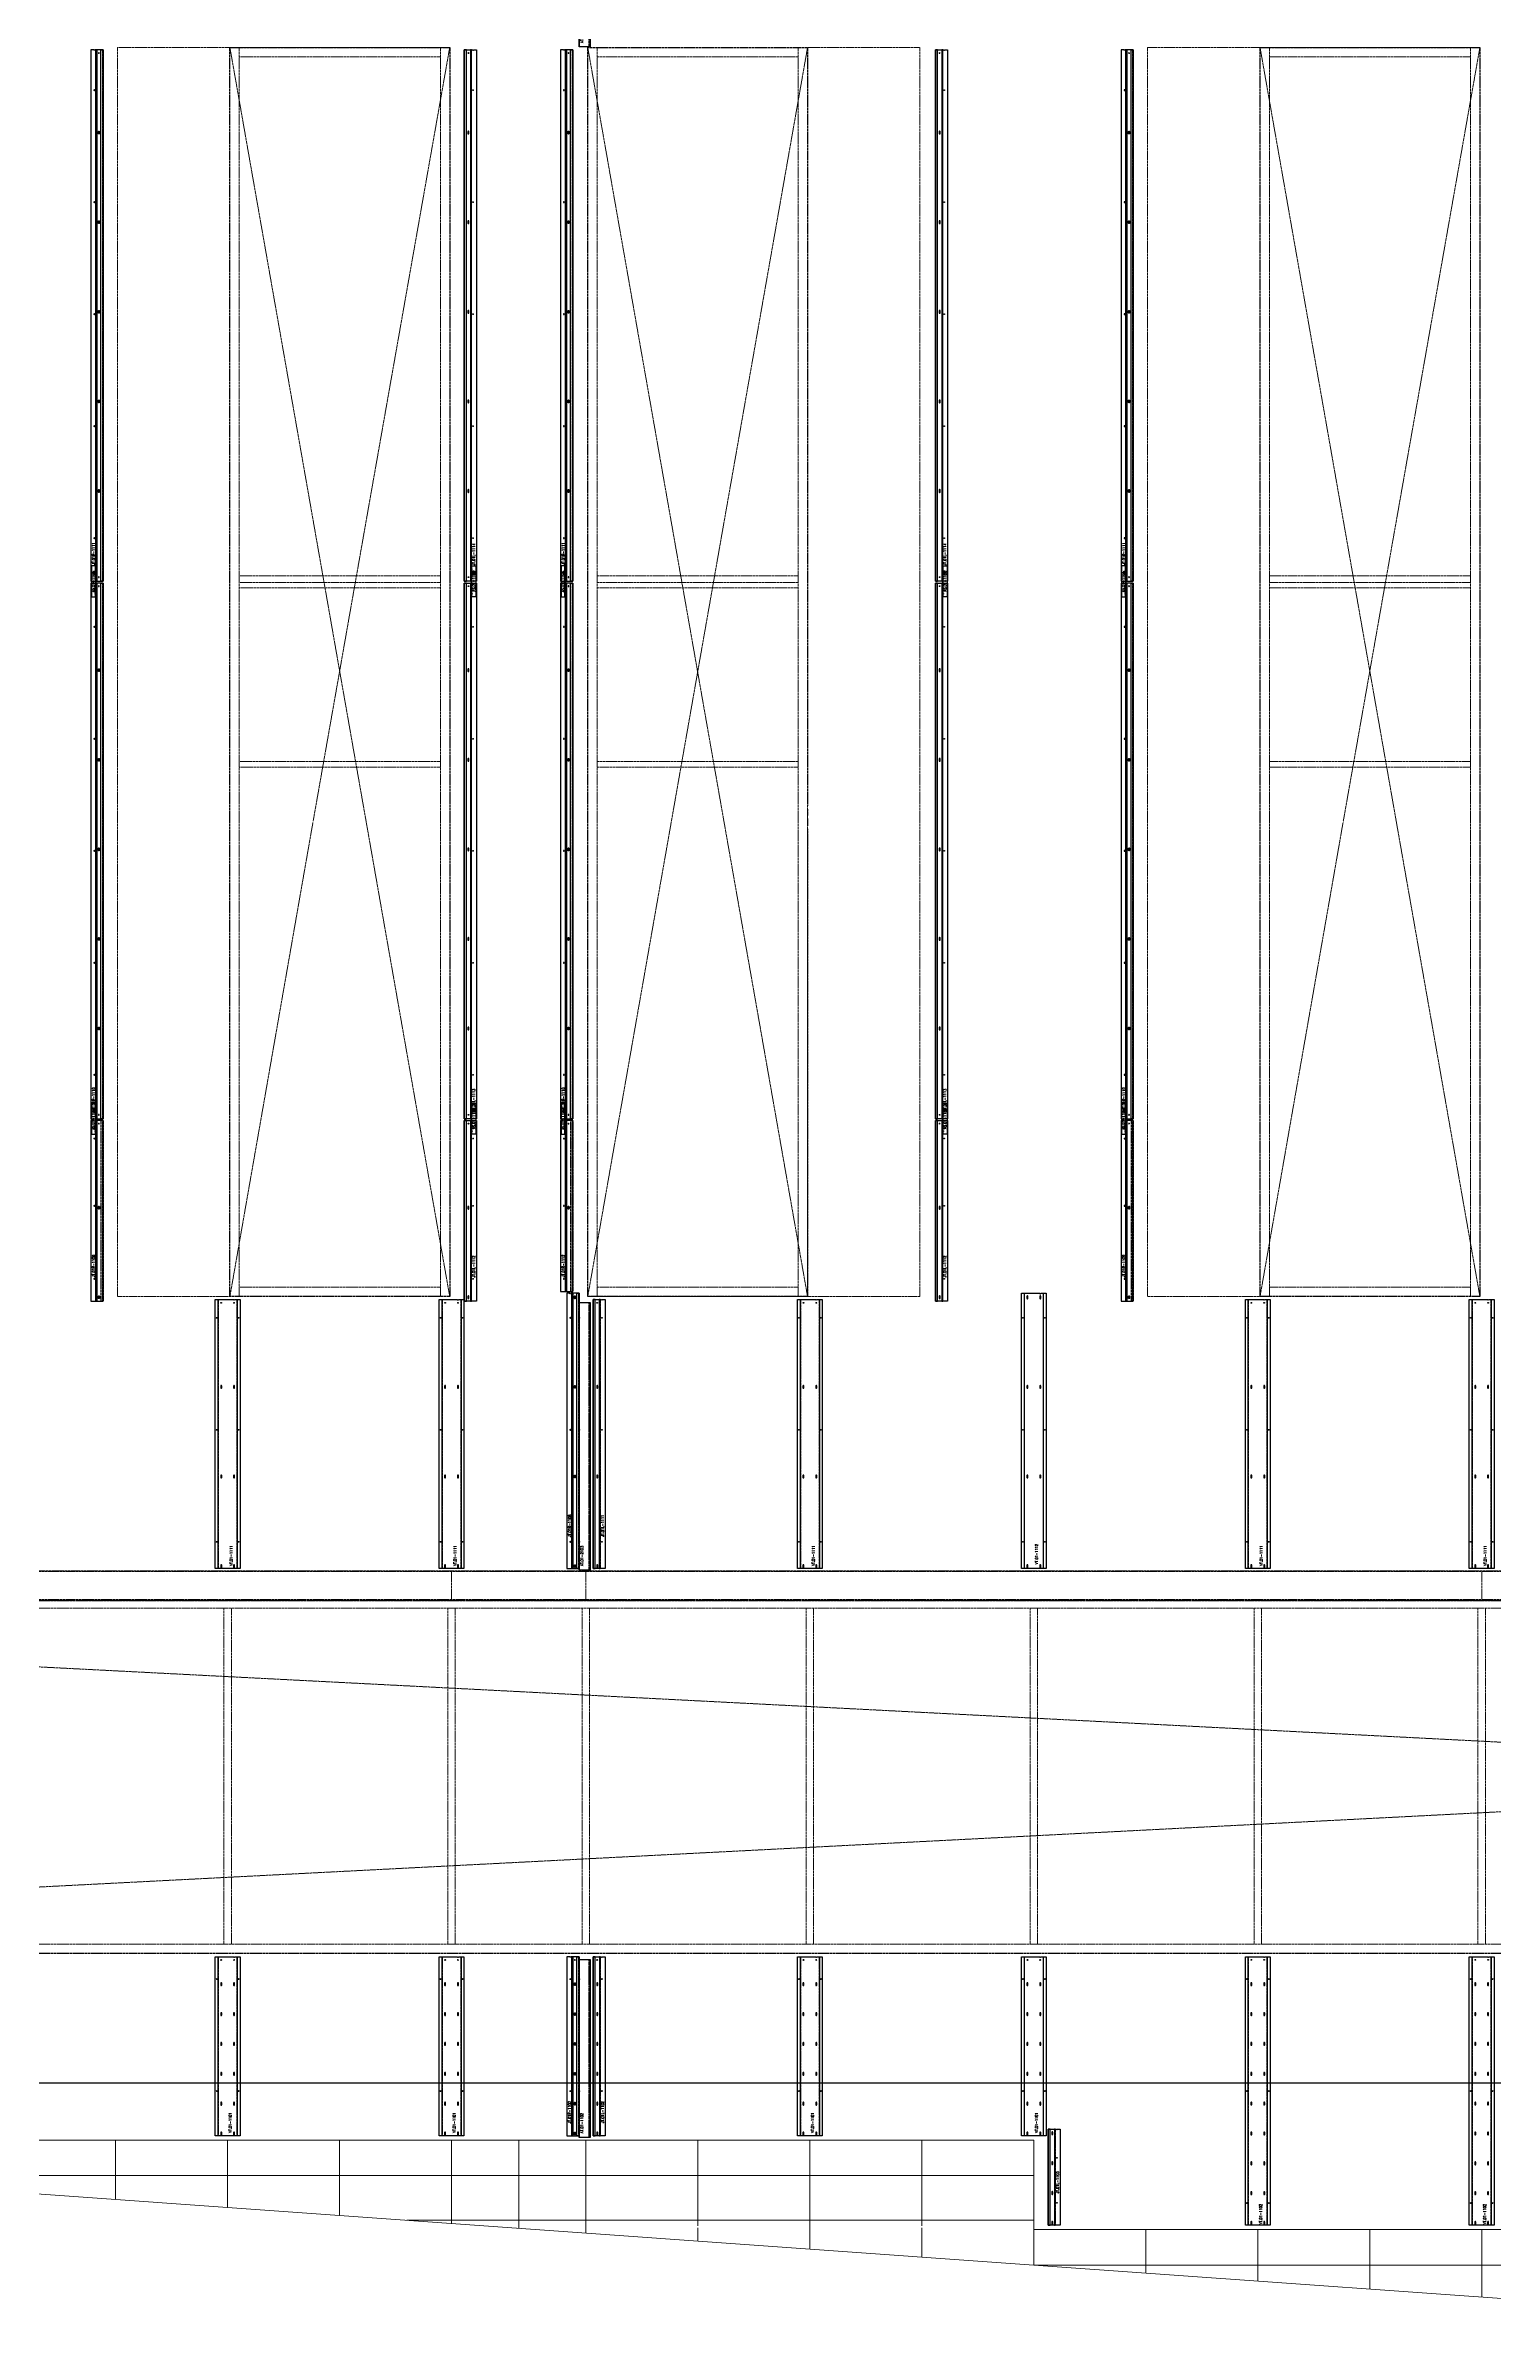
# Model space of a CAD drawing. Header units: inches. Extents: x 1191 to 4278, y -4365 to 1348.
# Drawn here: x 2395 to 2783, y -353 to 260 of the extents above; entities that cross this region are included whole.
import ezdxf

# ---------------------------------------------------------------- set-up
doc = ezdxf.new("R2010")
doc.units = ezdxf.units.IN
doc.header["$MEASUREMENT"] = 0
for name, pattern in [('NBK_Center', [0.541667, 0.333333, -0.0625, 0.083333, -0.0625]), ('NBK_Center2', [0.270833, 0.166667, -0.03125, 0.041667, -0.03125]), ('NBK_Hidden', [0.125, 0.083333, -0.041667]), ('NBK_Hidden2', [0.0625, 0.041667, -0.020833])]:
    doc.linetypes.add(name, pattern=pattern)
doc.layers.get('Defpoints').update_dxf_attribs({"color": 250, "lineweight": 0})
for name, color, linetype, lineweight in [('!Bracket', 11, 'Continuous', 25), ('!Clip - bent', 20, 'Continuous', 25), ('!Dimension', 50, 'Continuous', 5), ('!Extrusion', 140, 'Continuous', 25), ('!Flashing', 40, 'Continuous', 25), ('!Linetype_Center', 220, 'NBK_Center', 9), ('!Linetype_Center2', 222, 'NBK_Center2', 9), ('!Linetype_Hidden', 210, 'NBK_Hidden', 9), ('!Misc2', 252, 'NBK_Hidden2', 5)]:
    doc.layers.add(name, color=color, linetype=linetype, lineweight=lineweight)
doc.styles.add('Romans', font='romans.shx', dxfattribs={"width": 0.8})

# ---------------------------------------------------------------- blocks, each defined once
blk = doc.blocks.new('A$C5F0FBCA1')
at = {"lineweight": 30}
for p, q in [((-1523.38, 193.5), (-1523.38, 528)), ((-1523.38, 528), (-1464.5, 528)), ((-1464.5, 528), (-1464.5, 193.5)), ((-1427.5, 193.5), (-1427.5, 528)), ((-1427.5, 528), (-1368.63, 528)), ((-1368.63, 528), (-1368.63, 324.78)), ((-1247.38, 193.5), (-1247.38, 528)), ((-1247.38, 528), (-1188.5, 528)), ((-1188.5, 528), (-1188.5, 193.5)), ((-1368.63, 324.02), (-1368.63, 322.23)), ((-1368.63, 321.48), (-1368.63, 319.5)), ((-1368.63, 318.75), (-1368.63, 193.5)), ((-1464.5, 193.5), (-1523.38, 193.5)), ((-1368.63, 193.5), (-1427.5, 193.5)), ((-1188.5, 193.5), (-1247.38, 193.5))]:
    blk.add_line(p, q, dxfattribs=at)
for p, q in [((-1523.38, 528), (-1464.5, 193.5)), ((-1501.08, 320.81), (-1464.5, 528)), ((-1427.5, 193.5), (-1368.63, 528)), ((-1427.5, 528), (-1368.63, 193.5)), ((-1247.38, 528), (-1188.5, 193.5)), ((-1225.08, 320.81), (-1188.5, 528)), ((-1523.38, 193.5), (-1501.13, 320.54)), ((-1247.38, 193.5), (-1225.13, 320.54))]:
    blk.add_line(p, q)
for points in [[(-1919.51, 112), (-84.5, 17.5)], [(-84.5, 112), (-1919.51, 17.5)]]:
    blk.add_lwpolyline(points)
blk.add_lwpolyline([(-1919.51, 112), (-84.5, 112), (-84.5, 17.5), (-1919.51, 17.5)], close=True, dxfattribs=at)
blk = doc.blocks.new('A$C5F5DB627')
for p, q in [((1014.5, 746.4), (1103.5, 746.4)), ((1014.5, 411.9), (1014.5, 746.4)), ((1044.62, 411.9), (1044.62, 746.4)), ((1047.12, 411.9), (1047.12, 746.4)), ((1101, 743.9), (1047.12, 743.9)), ((1101, 411.9), (1101, 746.4)), ((1103.5, 746.4), (1103.5, 411.9)), ((1140.5, 411.9), (1140.5, 746.4)), ((1140.5, 746.4), (1229.5, 746.4)), ((1143, 411.9), (1143, 746.4)), ((1143, 743.9), (1196.87, 743.9)), ((1196.87, 746.4), (1196.87, 411.9)), ((1199.37, 746.4), (1199.37, 411.9)), ((1229.5, 746.4), (1229.5, 411.9)), ((1290.5, 746.4), (1379.5, 746.4)), ((1290.5, 411.9), (1290.5, 746.4)), ((1320.62, 411.9), (1320.62, 746.4)), ((1323.12, 746.4), (1323.12, 411.9)), ((1377, 743.9), (1323.12, 743.9)), ((1377, 411.9), (1377, 746.4)), ((1379.5, 746.4), (1379.5, 411.9)), ((1047.12, 604.9), (1101, 604.9)), ((1047.12, 603.15), (1101, 603.15)), ((1101, 601.65), (1047.12, 601.65)), ((1196.87, 604.9), (1143, 604.9)), ((1143, 603.15), (1196.87, 603.15)), ((1196.87, 601.65), (1143, 601.65)), ((1377, 604.9), (1323.12, 604.9)), ((1323.12, 603.15), (1377, 603.15)), ((1377, 601.65), (1323.12, 601.65)), ((1047.12, 555.15), (1101, 555.15)), ((1101, 553.65), (1047.12, 553.65)), ((1143, 555.15), (1196.87, 555.15)), ((1196.87, 553.65), (1143, 553.65)), ((1323.12, 555.15), (1377, 555.15)), ((1377, 553.65), (1323.12, 553.65)), ((1103.5, 411.9), (1014.5, 411.9)), ((1047.12, 414.4), (1101, 414.4)), ((1229.5, 411.9), (1140.5, 411.9)), ((1196.87, 414.4), (1143, 414.4)), ((1379.5, 411.9), (1290.5, 411.9)), ((1323.12, 414.4), (1377, 414.4)), ((2626.05, 338.4), (-69.69, 338.4)), ((2592, 338.15), (588, 338.15)), ((1104, 330.4), (1104, 338.4)), ((1140, 330.4), (1140, 338.4)), ((1380, 330.4), (1380, 338.4)), ((2592, 330.65), (588, 330.65)), ((2592, 330.4), (588, 330.4)), ((2483.5, 328.4), (649.49, 328.4)), ((1043, 328.4), (1043, 238.34)), ((1045, 238.34), (1045, 328.4)), ((1103, 328.4), (1103, 238.34)), ((1105, 238.34), (1105, 328.4)), ((1139, 328.4), (1139, 238.34)), ((1141, 238.34), (1141, 328.4)), ((1199, 328.4), (1199, 238.34)), ((1201, 238.34), (1201, 328.4)), ((1259, 328.4), (1259, 238.34)), ((1261, 238.34), (1261, 328.4)), ((1319, 328.4), (1319, 238.34)), ((1321, 238.34), (1321, 328.4)), ((1379, 328.4), (1379, 238.34)), ((1381, 238.34), (1381, 328.4)), ((2483.5, 235.9), (648.49, 235.9)), ((650.49, 238.34), (2483.5, 238.34)), ((1260, 185.9), (1260, 160.23)), ((1140, 160.97), (1140, 162.4))]:
    blk.add_line(p, q)
at = {"linetype": 'Continuous'}
for p, q in [((1014, 169.97), (1014, 185.9)), ((1044, 167.83), (1044, 185.9)), ((1074, 165.69), (1074, 185.9)), ((1104, 163.54), (1104, 185.9)), ((1122, 162.26), (1122, 185.9)), ((1140, 160.97), (1140, 185.9)), ((1170, 162.91), (1170, 185.9)), ((1200, 160.23), (1200, 185.9)), ((1230, 162.91), (1230, 185.9)), ((924, 176.4), (1260, 176.4)), ((1092, 164.4), (1260, 164.4)), ((1170, 158.83), (1170, 162.4)), ((1200, 156.69), (1200, 162.4)), ((1230, 154.54), (1230, 162.4)), ((1260, 152.4), (1260, 161.9)), ((1290, 150.26), (1290, 161.9)), ((1320, 148.11), (1320, 161.9)), ((1350, 145.97), (1350, 161.9)), ((1380, 143.83), (1380, 161.9)), ((1260, 152.4), (1596, 152.4))]:
    blk.add_line(p, q, dxfattribs=at)
blk.add_lwpolyline([(2591.75, 90.21), (2591.75, 53.65), (1932, 104.4), (1596, 128.4), (1260, 152.4), (924, 176.4), (588, 206.34), (588, 209.9), (924, 209.9), (924, 185.9), (1260, 185.9), (1260, 161.96), (1596, 161.96), (1596, 137.9), (1691.33, 137.9), (1691.33, 129.53), (1752.09, 129.53), (1752.09, 137.9), (1931.91, 137.9), (1932, 113.9), (2244, 113.9), (2244, 89.9), (2591.75, 89.9)], close=True, dxfattribs=at)
blk = doc.blocks.new('WEEP HOLE')
at = {"layer": '!Linetype_Center'}
for p, q in [((-0.22, 0.37), (0.22, 0.37)), ((0, 0.83), (0, -0.08))]:
    blk.add_line(p, q, dxfattribs=at)
at = {"color": 0}
blk.add_lwpolyline([(-0.14, 0.61), (-0.14, 0.14, 0.414214), (0, 0, 0.414214), (0.14, 0.14), (0.14, 0.61, 0.414214), (0, 0.75, 0.414214)], format="xyb", close=True, dxfattribs=at)
blk = doc.blocks.new('TAP HOLE_5mm')
at = {"layer": '!Linetype_Center2'}
for points in [[(-0.18, 0), (0.18, 0)], [(0, 0.18), (0, -0.18)]]:
    blk.add_lwpolyline(points, dxfattribs=at)
blk.add_circle((0, 0), 0.101)
blk = doc.blocks.new('SECTION CLEAR HOLE 1')
at = {"layer": '!Linetype_Center2'}
blk.add_line((-0.33, 0, 0), (0.26, 0, 0), dxfattribs=at)
at = {"layer": '!Misc2'}
blk.add_lwpolyline([(-0.12, 0.1), (0, 0.1), (0, -0.1), (-0.12, -0.1)], close=True, dxfattribs=at)
blk = doc.blocks.new('SLOTTED SECTION1')
at = {"layer": '!Linetype_Center2'}
blk.add_lwpolyline([(-0.24, 0), (0.12, 0)], dxfattribs=at)
at = {"layer": '!Misc2'}
blk.add_lwpolyline([(-0.12, 0.47), (0, 0.47), (0, -0.47), (-0.12, -0.47)], close=True, dxfattribs=at)
blk = doc.blocks.new('SLOTTED HOLE 1')
at = {"layer": '!Linetype_Center'}
for p, q in [((0, 0.55), (0, -0.55)), ((-0.22, 0), (0.22, 0))]:
    blk.add_line(p, q, dxfattribs=at)
at = {"color": 0}
blk.add_lwpolyline([(-0.14, 0.33), (-0.14, -0.33, 0.414214), (0, -0.47, 0.414214), (0.14, -0.33), (0.14, 0.33, 0.414214), (0, 0.47, 0.414214)], format="xyb", close=True, dxfattribs=at)
blk = doc.blocks.new('SL.01-1101')
at = {"layer": '!Bracket'}
for points in [[(4.65, -1.3), (4.65, -0.12), (-3.67, -0.12), (-3.67, -1.3)], [(-3.67, -1.3), (-3.67, -1.18), (4.65, -1.18), (4.65, -1.3)]]:
    blk.add_lwpolyline(points, close=True, dxfattribs=at)
at = {"layer": '!Dimension', "xscale": -1, "rotation": 270}
for name, p in [('SECTION CLEAR HOLE 1', (-2.88, -1.18)), ('SECTION CLEAR HOLE 1', (-1.3, -1.18)), ('SLOTTED SECTION1', (2.15, -1.18)), ('SLOTTED SECTION1', (3.73, -1.18))]:
    blk.add_blockref(name, p, dxfattribs=at)
at = {"layer": '!Extrusion', "xscale": -1, "rotation": 270}
blk.add_blockref('TAP HOLE_5mm', (-2.09, -0.83), dxfattribs=at)
at = {"layer": '!Extrusion', "linetype": 'NBK_Hidden', "xscale": -1, "rotation": 270}
blk.add_blockref('SLOTTED HOLE 1', (2.75, -0.83), dxfattribs=at)
at = {"layer": 'Defpoints', "color": 30, "insert": (0.32, -0.6), "char_height": 0.75, "width": 1.65, "attachment_point": 5, "style": 'Romans'}
blk.add_mtext('AS.01-1101', dxfattribs=at)
blk = doc.blocks.new('JT.01R-1112-')
at = {"layer": '!Extrusion'}
blk.add_lwpolyline([(-2.22, 45.77, -1), (-2.5, 45.77), (-3.25, 45.77), (-3.25, 0), (0, 0), (0, 45.77)], format="xyb", close=True, dxfattribs=at)
blk.add_lwpolyline([(-1.69, 45.77), (-1.69, 0), (-1.95, 0), (-1.95, 45.77), (-1.95, 0), (-1.87, 0), (-1.87, 45.77)], dxfattribs=at)
at = {"layer": '!Extrusion', "linetype": 'NBK_Hidden'}
blk.add_lwpolyline([(-0.57, 45.77), (-0.57, 0), (0, 0), (0, 45.77), (0, 0), (-0.08, 0), (-0.08, 45.77)], dxfattribs=at)
at = {"layer": '!Extrusion', "xscale": -1}
for name, p in [('TAP HOLE_5mm', (-1.13, 44.94)), ('TAP HOLE_5mm', (-2.36, 40.93)), ('TAP HOLE_5mm', (-2.36, 22.91)), ('WEEP HOLE', (-1.13, 22.06)), ('TAP HOLE_5mm', (-2.36, 3.38))]:
    blk.add_blockref(name, p, dxfattribs=at)
at = {"color": 144, "rotation": 90}
blk.add_blockref('SL.01-1101', (-3.25, 45.77), dxfattribs=at)
at = {"layer": 'Defpoints', "color": 5, "insert": (-2.54, 6.85), "char_height": 0.75, "width": 1.65, "attachment_point": 5, "rotation": 90, "style": 'Romans'}
blk.add_mtext('JT.01R-1112', dxfattribs=at)
blk = doc.blocks.new('JT.01R-1110-')
at = {"layer": '!Extrusion'}
blk.add_lwpolyline([(0, 0), (0, 143.5), (-2.22, 143.5, -1), (-2.5, 143.5), (-3.25, 143.5), (-3.25, 0)], format="xyb", close=True, dxfattribs=at)
for points in [[(-1.95, 0), (-1.95, 143.5), (-1.69, 143.5), (-1.69, 0)], [(-0.57, 0), (-0.57, 143.5), (0, 143.5), (0, 0)]]:
    blk.add_lwpolyline(points, close=True, dxfattribs=at)
at = {"layer": '!Extrusion', "linetype": 'NBK_Hidden'}
for points in [[(-1.95, 0), (-1.95, 143.5), (-1.87, 143.5), (-1.87, 0)], [(-0.08, 0), (-0.08, 143.5), (0, 143.5), (0, 0)]]:
    blk.add_lwpolyline(points, close=True, dxfattribs=at)
at = {"layer": '!Extrusion', "xscale": -1}
for name, p in [('TAP HOLE_5mm', (-1.13, 142.67)), ('TAP HOLE_5mm', (-2.36, 131.75)), ('WEEP HOLE', (-1.13, 119.78)), ('TAP HOLE_5mm', (-2.36, 101.75)), ('WEEP HOLE', (-1.13, 95.78)), ('TAP HOLE_5mm', (-2.36, 71.75)), ('WEEP HOLE', (-1.13, 71.78)), ('WEEP HOLE', (-1.13, 47.78)), ('TAP HOLE_5mm', (-2.36, 41.75)), ('WEEP HOLE', (-1.13, 23.78)), ('TAP HOLE_5mm', (-2.36, 11.75)), ('TAP HOLE_5mm', (-1.13, 1.06))]:
    blk.add_blockref(name, p, dxfattribs=at)
at = {"color": 144, "rotation": 90}
blk.add_blockref('SL.01-1101', (-3.25, 143.5), dxfattribs=at)
at = {"layer": 'Defpoints', "color": 5, "insert": (-2.54, 5.38), "char_height": 0.75, "width": 1.65, "attachment_point": 5, "rotation": 90, "style": 'Romans'}
blk.add_mtext('JT.01R-1110', dxfattribs=at)
blk = doc.blocks.new('AS.01-1100')
at = {"layer": '!Bracket'}
for points in [[(-1.3, 4.65), (-0.12, 4.65), (-0.12, -3.67), (-1.3, -3.67)], [(-1.3, -3.67), (-1.18, -3.67), (-1.18, 4.65), (-1.3, 4.65)]]:
    blk.add_lwpolyline(points, close=True, dxfattribs=at)
at = {"layer": '!Dimension'}
for name, p in [('SLOTTED SECTION1', (-1.18, 3.73)), ('SLOTTED SECTION1', (-1.18, 2.15)), ('SECTION CLEAR HOLE 1', (-1.18, -1.3)), ('SECTION CLEAR HOLE 1', (-1.18, -2.88))]:
    blk.add_blockref(name, p, dxfattribs=at)
at = {"layer": '!Extrusion', "linetype": 'NBK_Hidden'}
blk.add_blockref('SLOTTED HOLE 1', (-0.83, 2.75), dxfattribs=at)
at = {"layer": '!Extrusion', "rotation": 360}
blk.add_blockref('TAP HOLE_5mm', (-0.83, -2.09), dxfattribs=at)
at = {"layer": 'Defpoints', "color": 30, "insert": (-0.71, 0.49), "char_height": 0.75, "width": 1.65, "attachment_point": 5, "rotation": 90, "style": 'Romans'}
blk.add_mtext('AS.01-1100', dxfattribs=at)
blk = doc.blocks.new('JT.01L-1113')
at = {"layer": '!Extrusion'}
blk.add_lwpolyline([(0, 0), (0, 143.5), (2.22, 143.5, 1), (2.5, 143.5), (3.25, 143.5), (3.25, 0)], format="xyb", close=True, dxfattribs=at)
at = {"layer": '!Extrusion', "linetype": 'NBK_Hidden'}
for points in [[(0.08, 0), (0.08, 143.5), (0, 143.5), (0, 0)], [(1.95, 0), (1.95, 143.5), (1.87, 143.5), (1.87, 0)]]:
    blk.add_lwpolyline(points, close=True, dxfattribs=at)
at = {"layer": '!Extrusion'}
for points in [[(0.57, 0), (0.57, 143.5), (0, 143.5), (0, 0)], [(1.95, 0), (1.95, 143.5), (1.69, 143.5), (1.69, 0)]]:
    blk.add_lwpolyline(points, close=True, dxfattribs=at)
at = {"layer": '!Dimension'}
blk.add_blockref('AS.01-1100', (3.25, 143.5), dxfattribs=at)
at = {"layer": '!Extrusion', "rotation": 360}
for p in [(1.13, 142.67), (2.36, 131.75), (2.36, 101.75), (2.36, 71.75), (2.36, 41.75), (2.36, 11.75), (1.13, 1.06)]:
    blk.add_blockref('TAP HOLE_5mm', p, dxfattribs=at)
at = {"layer": '!Extrusion'}
for p in [(1.13, 119.78), (1.13, 95.78), (1.13, 71.78), (1.13, 47.78), (1.13, 23.78)]:
    blk.add_blockref('WEEP HOLE', p, dxfattribs=at)
at = {"layer": 'Defpoints', "color": 2, "insert": (2.54, 5.08), "char_height": 0.75, "width": 1.65, "attachment_point": 5, "rotation": 90, "style": 'Romans'}
blk.add_mtext('JT.01L-1113', dxfattribs=at)
blk = doc.blocks.new('JT.01L-1114')
at = {"layer": '!Extrusion'}
blk.add_lwpolyline([(-3.25, 0), (-3.25, 142.35), (-1.02, 142.35, 1), (-0.75, 142.35), (0, 142.35), (0, 0)], format="xyb", close=True, dxfattribs=at)
at = {"layer": '!Extrusion', "linetype": 'NBK_Hidden'}
for points in [[(-3.17, 0), (-3.17, 142.35), (-3.25, 142.35), (-3.25, 0)], [(-1.3, 0), (-1.3, 142.35), (-1.38, 142.35), (-1.38, 0)]]:
    blk.add_lwpolyline(points, close=True, dxfattribs=at)
at = {"layer": '!Extrusion'}
for points in [[(-2.68, 0), (-2.68, 142.35), (-3.25, 142.35), (-3.25, 0)], [(-1.3, 0), (-1.3, 142.35), (-1.56, 142.35), (-1.56, 0)]]:
    blk.add_lwpolyline(points, close=True, dxfattribs=at)
at = {"layer": '!Extrusion', "rotation": 360}
for p in [(-2.12, 141.48), (-0.89, 131.52), (-0.89, 101.52), (-0.89, 71.52), (-0.89, 41.52), (-0.89, 11.52), (-2.12, 1.06)]:
    blk.add_blockref('TAP HOLE_5mm', p, dxfattribs=at)
at = {"layer": '!Extrusion'}
for p in [(-2.12, 119.78), (-2.12, 95.78), (-2.12, 71.78), (-2.12, 47.78), (-2.12, 23.78)]:
    blk.add_blockref('WEEP HOLE', p, dxfattribs=at)
at = {"layer": 'Defpoints', "color": 2, "insert": (-0.71, 7.17), "char_height": 0.75, "width": 1.65, "attachment_point": 5, "rotation": 90, "style": 'Romans'}
blk.add_mtext('JT.01L-1114', dxfattribs=at)
blk = doc.blocks.new('JT.01L-1112')
at = {"layer": '!Extrusion'}
blk.add_lwpolyline([(-1.02, 48.4, 1), (-0.75, 48.4), (0, 48.4), (0, 0), (-3.25, 0), (-3.25, 48.4)], format="xyb", close=True, dxfattribs=at)
for points in [[(-3.25, 48.4), (-3.25, 0), (-2.68, 0), (-2.68, 48.4)], [(-1.56, 48.4), (-1.56, 0), (-1.3, 0), (-1.3, 48.4)]]:
    blk.add_lwpolyline(points, close=True, dxfattribs=at)
at = {"layer": '!Extrusion', "linetype": 'NBK_Hidden'}
blk.add_lwpolyline([(-3.25, 48.4), (-3.25, 0), (-3.17, 0), (-3.17, 48.4)], dxfattribs=at)
blk.add_lwpolyline([(-1.38, 48.4), (-1.38, 0), (-1.3, 0), (-1.3, 48.4)], close=True, dxfattribs=at)
at = {"layer": '!Dimension'}
blk.add_blockref('AS.01-1100', (0, 48.4), dxfattribs=at)
at = {"layer": '!Extrusion', "rotation": 360}
for p in [(-2.12, 47.57), (-0.89, 43.56), (-0.89, 25.54), (-0.89, 6)]:
    blk.add_blockref('TAP HOLE_5mm', p, dxfattribs=at)
at = {"layer": '!Extrusion'}
for p in [(-2.12, 24.68), (-2.12, 0.68)]:
    blk.add_blockref('WEEP HOLE', p, dxfattribs=at)
at = {"layer": 'Defpoints', "color": 2, "insert": (-0.71, 9.28), "char_height": 0.75, "width": 1.65, "attachment_point": 5, "rotation": 90, "style": 'Romans'}
blk.add_mtext('JT.01L-1112', dxfattribs=at)
blk = doc.blocks.new('JT.01R-1109-')
at = {"layer": '!Extrusion'}
blk.add_lwpolyline([(1.02, 48.4, -1), (0.75, 48.4), (0, 48.4), (0, 0), (3.25, 0), (3.25, 48.4)], format="xyb", close=True, dxfattribs=at)
blk.add_lwpolyline([(1.56, 48.4), (1.56, 0), (1.3, 0), (1.3, 48.4), (1.3, 0), (1.38, 0), (1.38, 48.4)], dxfattribs=at)
at = {"layer": '!Extrusion', "linetype": 'NBK_Hidden'}
blk.add_lwpolyline([(2.68, 48.4), (2.68, 0), (3.25, 0), (3.25, 48.4), (3.25, 0), (3.17, 0), (3.17, 48.4)], dxfattribs=at)
at = {"layer": '!Extrusion', "xscale": -1}
for name, p in [('TAP HOLE_5mm', (0.89, 43.56)), ('TAP HOLE_5mm', (2.12, 47.57)), ('TAP HOLE_5mm', (0.89, 25.54)), ('WEEP HOLE', (2.12, 24.68)), ('TAP HOLE_5mm', (0.89, 6)), ('WEEP HOLE', (2.12, 0.68))]:
    blk.add_blockref(name, p, dxfattribs=at)
at = {"color": 144, "rotation": 90}
blk.add_blockref('SL.01-1101', (0, 48.4), dxfattribs=at)
at = {"layer": 'Defpoints', "color": 5, "insert": (0.71, 9.47), "char_height": 0.75, "width": 1.65, "attachment_point": 5, "rotation": 90, "style": 'Romans'}
blk.add_mtext('JT.01R-1109', dxfattribs=at)
blk = doc.blocks.new('JT.01R-1111-')
at = {"layer": '!Extrusion'}
blk.add_lwpolyline([(3.25, 0), (3.25, 142.35), (1.02, 142.35, -1), (0.75, 142.35), (0, 142.35), (0, 0)], format="xyb", close=True, dxfattribs=at)
for points in [[(1.3, 0), (1.3, 142.35), (1.56, 142.35), (1.56, 0)], [(2.68, 0), (2.68, 142.35), (3.25, 142.35), (3.25, 0)]]:
    blk.add_lwpolyline(points, close=True, dxfattribs=at)
at = {"layer": '!Extrusion', "linetype": 'NBK_Hidden'}
for points in [[(1.3, 0), (1.3, 142.35), (1.38, 142.35), (1.38, 0)], [(3.17, 0), (3.17, 142.35), (3.25, 142.35), (3.25, 0)]]:
    blk.add_lwpolyline(points, close=True, dxfattribs=at)
at = {"layer": '!Extrusion', "xscale": -1}
for name, p in [('TAP HOLE_5mm', (2.12, 141.48)), ('TAP HOLE_5mm', (0.89, 131.52)), ('WEEP HOLE', (2.12, 119.78)), ('TAP HOLE_5mm', (0.89, 101.52)), ('WEEP HOLE', (2.12, 95.78)), ('TAP HOLE_5mm', (0.89, 71.52)), ('WEEP HOLE', (2.12, 71.78)), ('WEEP HOLE', (2.12, 47.78)), ('TAP HOLE_5mm', (0.89, 41.52)), ('WEEP HOLE', (2.12, 23.78)), ('TAP HOLE_5mm', (0.89, 11.52)), ('TAP HOLE_5mm', (2.12, 1.06))]:
    blk.add_blockref(name, p, dxfattribs=at)
at = {"layer": 'Defpoints', "color": 5, "insert": (0.71, 7.38), "char_height": 0.75, "width": 1.65, "attachment_point": 5, "rotation": 90, "style": 'Romans'}
blk.add_mtext('JT.01R-1111', dxfattribs=at)
blk = doc.blocks.new('VT.01-1101-')
at = {"layer": '!Extrusion'}
blk.add_lwpolyline([(3.33, 0), (-3.33, 0), (-3.33, 47.99), (1.58, 47.99, 1), (1.86, 47.99), (3.33, 47.99)], format="xyb", close=True, dxfattribs=at)
blk.add_lwpolyline([(1.86, 47.99), (2.54, 47.99), (2.54, 0), (-2.54, 0), (-2.54, 47.99), (1.58, 47.99)], dxfattribs=at)
at = {"layer": '!Extrusion', "linetype": 'NBK_Hidden'}
blk.add_lwpolyline([(1.86, 47.99), (2.46, 47.99), (2.46, 0), (-2.46, 0), (-2.46, 47.99), (1.58, 47.99)], dxfattribs=at)
at = {"layer": '!Extrusion', "rotation": 360}
for name, p in [('TAP HOLE_5mm', (-1.72, 47.11, 0)), ('TAP HOLE_5mm', (1.72, 47.11, 0)), ('TAP HOLE_5mm', (-2.93, 42)), ('WEEP HOLE', (-1.72, 40.24)), ('WEEP HOLE', (1.72, 40.24)), ('TAP HOLE_5mm', (2.93, 42)), ('WEEP HOLE', (-1.72, 32.24)), ('WEEP HOLE', (1.72, 32.24)), ('WEEP HOLE', (-1.72, 24.24)), ('WEEP HOLE', (1.72, 24.24)), ('WEEP HOLE', (-1.72, 16.24)), ('WEEP HOLE', (1.72, 16.24)), ('TAP HOLE_5mm', (-2.93, 12)), ('WEEP HOLE', (-1.72, 8.24)), ('WEEP HOLE', (1.72, 8.24)), ('TAP HOLE_5mm', (2.93, 12)), ('WEEP HOLE', (-1.72, 0.23)), ('WEEP HOLE', (1.72, 0.23))]:
    blk.add_blockref(name, p, dxfattribs=at)
at = {"layer": 'Defpoints', "color": 1, "insert": (0.7, 3.52), "char_height": 0.75, "width": 1.65, "attachment_point": 5, "rotation": 90, "style": 'Romans'}
blk.add_mtext('VT.01-1101', dxfattribs=at)
blk = doc.blocks.new('VT.01-1102-')
at = {"layer": '!Extrusion'}
blk.add_lwpolyline([(3.33, 0), (-3.33, 0), (-3.33, 71.93), (1.58, 71.93, 1), (1.86, 71.93), (3.33, 71.93)], format="xyb", close=True, dxfattribs=at)
blk.add_lwpolyline([(1.86, 71.93), (2.54, 71.93), (2.54, 0), (-2.54, 0), (-2.54, 71.93), (1.58, 71.93)], dxfattribs=at)
at = {"layer": '!Extrusion', "linetype": 'NBK_Hidden'}
blk.add_lwpolyline([(1.86, 71.93), (2.46, 71.93), (2.46, 0), (-2.46, 0), (-2.46, 71.93), (1.58, 71.93)], dxfattribs=at)
at = {"layer": '!Extrusion', "rotation": 360}
for name, p in [('TAP HOLE_5mm', (-1.72, 71.06)), ('TAP HOLE_5mm', (1.72, 71.06)), ('TAP HOLE_5mm', (-2.93, 65.94)), ('WEEP HOLE', (-1.72, 64.19)), ('WEEP HOLE', (1.72, 64.19)), ('TAP HOLE_5mm', (2.93, 65.94)), ('WEEP HOLE', (-1.72, 56.19)), ('WEEP HOLE', (1.72, 56.19)), ('WEEP HOLE', (-1.72, 48.19)), ('WEEP HOLE', (1.72, 48.19)), ('WEEP HOLE', (-1.72, 40.19)), ('WEEP HOLE', (1.72, 40.19)), ('TAP HOLE_5mm', (-2.93, 35.94)), ('WEEP HOLE', (-1.72, 32.19)), ('WEEP HOLE', (1.72, 32.19)), ('TAP HOLE_5mm', (2.93, 35.94)), ('WEEP HOLE', (-1.72, 24.19)), ('WEEP HOLE', (1.72, 24.19)), ('WEEP HOLE', (-1.72, 16.19)), ('WEEP HOLE', (1.72, 16.19)), ('WEEP HOLE', (-1.72, 8.19)), ('WEEP HOLE', (1.72, 8.19)), ('TAP HOLE_5mm', (-2.93, 5.94)), ('WEEP HOLE', (-1.72, 0.23)), ('WEEP HOLE', (1.72, 0.23)), ('TAP HOLE_5mm', (2.93, 5.94))]:
    blk.add_blockref(name, p, dxfattribs=at)
at = {"layer": 'Defpoints', "color": 1, "insert": (0.79, 2.97), "char_height": 0.75, "width": 1.65, "attachment_point": 5, "rotation": 90, "style": 'Romans'}
blk.add_mtext('VT.01-1102', dxfattribs=at)
blk = doc.blocks.new('JT.01L-1102')
at = {"layer": '!Extrusion'}
for points in [[(-2.68, 47.99), (-3.25, 47.99), (-3.25, 0), (-2.68, 0)], [(-1.55, 0), (-1.3, 0), (-1.3, 47.99), (-1.55, 47.99)]]:
    blk.add_lwpolyline(points, close=True, dxfattribs=at)
at = {"layer": '!Extrusion', "linetype": 'NBK_Hidden'}
for points in [[(-3.25, 0), (-3.17, 0), (-3.17, 47.99), (-3.25, 47.99)], [(-1.38, 0), (-1.3, 0), (-1.3, 47.99), (-1.38, 47.99)]]:
    blk.add_lwpolyline(points, close=True, dxfattribs=at)
at = {"layer": '!Extrusion'}
blk.add_lwpolyline([(0, 47.99), (0, 0), (-3.25, 0), (-3.25, 47.99), (-1.02, 47.99, 1), (-0.75, 47.99)], format="xyb", close=True, dxfattribs=at)
at = {"layer": '!Extrusion', "rotation": 360}
for p in [(-2.12, 47.11), (-0.89, 42), (-0.89, 12)]:
    blk.add_blockref('TAP HOLE_5mm', p, dxfattribs=at)
at = {"layer": '!Extrusion'}
for p in [(-2.12, 40.24), (-2.12, 32.24), (-2.12, 24.24), (-2.12, 16.24), (-2.12, 8.24), (-2.12, 0.23)]:
    blk.add_blockref('WEEP HOLE', p, dxfattribs=at)
at = {"layer": 'Defpoints', "color": 2, "insert": (-0.71, 6.32), "char_height": 0.75, "width": 1.65, "attachment_point": 5, "rotation": 90, "style": 'Romans'}
blk.add_mtext('JT.01L-1102', dxfattribs=at)
blk = doc.blocks.new('JT.01L-1103')
at = {"layer": '!Extrusion'}
blk.add_lwpolyline([(0, 25.69), (0, 0), (-3.25, 0), (-3.25, 25.69), (-1.02, 25.69, 1), (-0.75, 25.69)], format="xyb", close=True, dxfattribs=at)
for points in [[(-2.68, 25.69), (-3.25, 25.69), (-3.25, 0), (-2.68, 0)], [(-1.55, 0), (-1.3, 0), (-1.3, 25.69), (-1.55, 25.69)]]:
    blk.add_lwpolyline(points, close=True, dxfattribs=at)
at = {"layer": '!Extrusion', "linetype": 'NBK_Hidden'}
for points in [[(-3.25, 0), (-3.17, 0), (-3.17, 25.69), (-3.25, 25.69)], [(-1.38, 0), (-1.3, 0), (-1.3, 25.69), (-1.38, 25.69)]]:
    blk.add_lwpolyline(points, close=True, dxfattribs=at)
at = {"layer": '!Extrusion'}
for p in [(-2.12, 24.25), (-2.12, 16.25), (-2.12, 8.25), (-2.12, 0.24)]:
    blk.add_blockref('WEEP HOLE', p, dxfattribs=at)
at = {"layer": '!Extrusion', "rotation": 360}
for p in [(-0.89, 18.07), (-0.89, 6)]:
    blk.add_blockref('TAP HOLE_5mm', p, dxfattribs=at)
at = {"layer": 'Defpoints', "color": 2, "insert": (-0.71, 11.47), "char_height": 0.75, "width": 1.65, "attachment_point": 5, "rotation": 90, "style": 'Romans'}
blk.add_mtext('JT.01L-1103', dxfattribs=at)
blk = doc.blocks.new('JT.01R-1102-')
at = {"layer": '!Extrusion'}
blk.add_lwpolyline([(0, 0), (3.25, 0), (3.25, 47.99), (1.02, 47.99, -1), (0.75, 47.99), (0, 47.99)], format="xyb", close=True, dxfattribs=at)
for points in [[(1.55, 0), (1.3, 0), (1.3, 47.99), (1.55, 47.99)], [(2.68, 47.99), (3.25, 47.99), (3.25, 0), (2.68, 0)]]:
    blk.add_lwpolyline(points, close=True, dxfattribs=at)
at = {"layer": '!Extrusion', "linetype": 'NBK_Hidden'}
for points in [[(1.38, 0), (1.3, 0), (1.3, 47.99), (1.38, 47.99)], [(3.25, 0), (3.17, 0), (3.17, 47.99), (3.25, 47.99)]]:
    blk.add_lwpolyline(points, close=True, dxfattribs=at)
at = {"layer": '!Extrusion', "xscale": -1}
for name, p in [('TAP HOLE_5mm', (2.12, 47.11)), ('TAP HOLE_5mm', (0.89, 42)), ('WEEP HOLE', (2.12, 40.24)), ('WEEP HOLE', (2.12, 32.24)), ('WEEP HOLE', (2.12, 24.24)), ('WEEP HOLE', (2.12, 16.24)), ('TAP HOLE_5mm', (0.89, 12)), ('WEEP HOLE', (2.12, 8.24)), ('WEEP HOLE', (2.12, 0.23))]:
    blk.add_blockref(name, p, dxfattribs=at)
at = {"layer": 'Defpoints', "color": 5, "insert": (0.71, 6.32), "char_height": 0.75, "width": 1.65, "attachment_point": 5, "rotation": 90, "style": 'Romans'}
blk.add_mtext('JT.01R-1102', dxfattribs=at)
blk = doc.blocks.new('VT.01-1111-')
at = {"layer": '!Extrusion'}
blk.add_lwpolyline([(3.33, 0), (-3.33, 0), (-3.33, 72.06), (1.58, 72.06, 1), (1.86, 72.06), (3.33, 72.06)], format="xyb", close=True, dxfattribs=at)
blk.add_lwpolyline([(1.86, 72.06), (2.54, 72.06), (2.54, 0), (-2.54, 0), (-2.54, 72.06), (1.58, 72.06)], dxfattribs=at)
at = {"layer": '!Extrusion', "linetype": 'NBK_Hidden'}
blk.add_lwpolyline([(1.86, 72.06), (2.46, 72.06), (2.46, 0), (-2.46, 0), (-2.46, 72.06), (1.58, 72.06)], dxfattribs=at)
at = {"layer": '!Extrusion', "rotation": 360}
for name, p in [('TAP HOLE_5mm', (-1.72, 71.18)), ('TAP HOLE_5mm', (1.72, 71.18)), ('TAP HOLE_5mm', (-2.93, 67.16)), ('TAP HOLE_5mm', (2.93, 67.16)), ('WEEP HOLE', (-1.72, 48.3)), ('WEEP HOLE', (1.72, 48.3)), ('TAP HOLE_5mm', (-2.93, 37.16)), ('TAP HOLE_5mm', (2.93, 37.16)), ('WEEP HOLE', (-1.72, 24.3)), ('WEEP HOLE', (1.72, 24.3)), ('TAP HOLE_5mm', (-2.93, 7.16)), ('TAP HOLE_5mm', (2.93, 7.16)), ('WEEP HOLE', (-1.72, 0.29)), ('WEEP HOLE', (1.72, 0.29))]:
    blk.add_blockref(name, p, dxfattribs=at)
at = {"layer": 'Defpoints', "color": 1, "insert": (0.93, 3.47), "char_height": 0.75, "width": 1.65, "attachment_point": 5, "rotation": 90, "style": 'Romans'}
blk.add_mtext('VT.01-1111', dxfattribs=at)
blk = doc.blocks.new('JT.01L-1111')
at = {"layer": '!Extrusion'}
for points in [[(-2.68, 72.06), (-3.25, 72.06), (-3.25, 0), (-2.68, 0)], [(-1.56, 0), (-1.3, 0), (-1.3, 72.06), (-1.56, 72.06)]]:
    blk.add_lwpolyline(points, close=True, dxfattribs=at)
at = {"layer": '!Extrusion', "linetype": 'NBK_Hidden'}
for points in [[(-3.25, 0), (-3.17, 0), (-3.17, 72.06), (-3.25, 72.06)], [(-1.38, 0), (-1.3, 0), (-1.3, 72.06), (-1.38, 72.06)]]:
    blk.add_lwpolyline(points, close=True, dxfattribs=at)
at = {"layer": '!Extrusion'}
blk.add_lwpolyline([(0, 72.06), (0, 0), (-3.25, 0), (-3.25, 72.06), (-1.02, 72.06, 1), (-0.75, 72.06)], format="xyb", close=True, dxfattribs=at)
at = {"layer": '!Extrusion', "rotation": 360}
for p in [(-2.12, 71.18), (-0.89, 67.16), (-0.89, 37.16), (-0.89, 7.16)]:
    blk.add_blockref('TAP HOLE_5mm', p, dxfattribs=at)
at = {"layer": '!Extrusion'}
for p in [(-2.12, 48.3), (-2.12, 24.3), (-2.12, 0.29)]:
    blk.add_blockref('WEEP HOLE', p, dxfattribs=at)
at = {"layer": 'Defpoints', "color": 2, "insert": (-0.71, 11.47), "char_height": 0.75, "width": 1.65, "attachment_point": 5, "rotation": 90, "style": 'Romans'}
blk.add_mtext('JT.01L-1111', dxfattribs=at)
blk = doc.blocks.new('JT.01R-1108-')
at = {"layer": '!Extrusion'}
blk.add_lwpolyline([(0, 73.75), (0, 0), (3.25, 0), (3.25, 73.75), (1.02, 73.75, -1), (0.75, 73.75)], format="xyb", close=True, dxfattribs=at)
for points in [[(1.56, 0), (1.3, 0), (1.3, 73.75), (1.56, 73.75)], [(2.68, 73.75), (3.25, 73.75), (3.25, 0), (2.68, 0)]]:
    blk.add_lwpolyline(points, close=True, dxfattribs=at)
at = {"layer": '!Extrusion', "linetype": 'NBK_Hidden'}
for points in [[(1.38, 0), (1.3, 0), (1.3, 73.75), (1.38, 73.75)], [(3.25, 0), (3.17, 0), (3.17, 73.75), (3.25, 73.75)]]:
    blk.add_lwpolyline(points, close=True, dxfattribs=at)
at = {"layer": '!Extrusion', "xscale": -1}
for name, p in [('WEEP HOLE', (2.12, 72.3)), ('TAP HOLE_5mm', (0.89, 67.16)), ('WEEP HOLE', (2.12, 48.3)), ('TAP HOLE_5mm', (0.89, 37.16)), ('WEEP HOLE', (2.12, 24.3)), ('TAP HOLE_5mm', (0.89, 7.16)), ('WEEP HOLE', (2.12, 0.29))]:
    blk.add_blockref(name, p, dxfattribs=at)
at = {"layer": 'Defpoints', "color": 5, "insert": (0.71, 11.47), "char_height": 0.75, "width": 1.65, "attachment_point": 5, "rotation": 90, "style": 'Romans'}
blk.add_mtext('JT.01R-1108', dxfattribs=at)
blk = doc.blocks.new('VT.01-1118')
at = {"layer": '!Extrusion'}
blk.add_lwpolyline([(3.33, 0), (-3.33, 0), (-3.33, 73.75), (1.58, 73.75, 1), (1.86, 73.75), (3.33, 73.75)], format="xyb", close=True, dxfattribs=at)
blk.add_lwpolyline([(1.86, 73.75), (2.54, 73.75), (2.54, 0), (-2.54, 0), (-2.54, 73.75), (1.58, 73.75)], dxfattribs=at)
at = {"layer": '!Extrusion', "linetype": 'NBK_Hidden'}
blk.add_lwpolyline([(1.86, 73.75), (2.46, 73.75), (2.46, 0), (-2.46, 0), (-2.46, 73.75), (1.58, 73.75)], dxfattribs=at)
at = {"layer": '!Extrusion', "rotation": 360}
for name, p in [('WEEP HOLE', (-1.72, 72.3)), ('WEEP HOLE', (1.72, 72.3)), ('TAP HOLE_5mm', (-2.93, 67.16)), ('TAP HOLE_5mm', (2.93, 67.16)), ('WEEP HOLE', (-1.72, 48.3)), ('WEEP HOLE', (1.72, 48.3)), ('TAP HOLE_5mm', (-2.93, 37.16)), ('TAP HOLE_5mm', (2.93, 37.16)), ('WEEP HOLE', (-1.72, 24.3)), ('WEEP HOLE', (1.72, 24.3)), ('TAP HOLE_5mm', (-2.93, 7.16)), ('TAP HOLE_5mm', (2.93, 7.16)), ('WEEP HOLE', (-1.72, 0.29)), ('WEEP HOLE', (1.72, 0.29))]:
    blk.add_blockref(name, p, dxfattribs=at)
at = {"layer": 'Defpoints', "color": 1, "insert": (0.73, 3.87), "char_height": 0.75, "width": 1.65, "attachment_point": 5, "rotation": 90, "style": 'Romans'}
blk.add_mtext('VT.01-1112', dxfattribs=at)
blk = doc.blocks.new('NORTH TRACKS')
at = {"layer": '!Clip - bent', "color": 3}
for name, p in [('JT.01R-1110-', (440.64, 369.58)), ('JT.01L-1113', (537.39, 369.58)), ('JT.01R-1110-', (566.46, 369.58)), ('JT.01L-1113', (663.64, 369.58)), ('JT.01R-1110-', (716.64, 369.58)), ('JT.01R-1112-', (566.46, 323.31))]:
    blk.add_blockref(name, p, dxfattribs=at)
at = {"layer": '!Dimension'}
for name, p in [('JT.01R-1111-', (437.39, 513.58)), ('JT.01L-1114', (540.64, 513.58)), ('JT.01R-1111-', (563.21, 513.58)), ('JT.01L-1114', (666.89, 513.58)), ('JT.01R-1111-', (713.39, 513.58)), ('JT.01R-1109-', (437.39, 320.69)), ('JT.01L-1112', (540.64, 320.69)), ('JT.01L-1112', (666.89, 320.69)), ('JT.01R-1109-', (713.39, 320.69)), ('VT.01-1111-', (474, 249.06)), ('VT.01-1111-', (534, 249.06)), ('JT.01R-1108-', (564.92, 249.06)), ('JT.01L-1111', (575.15, 249.06)), ('VT.01-1111-', (630, 249.06)), ('VT.01-1118', (690, 249.06)), ('VT.01-1111-', (750, 249.06)), ('VT.01-1111-', (810, 249.06)), ('VT.01-1101-', (474, 97.12)), ('VT.01-1101-', (534, 97.12)), ('JT.01L-1102', (575.15, 97.12)), ('VT.01-1101-', (630, 97.12)), ('VT.01-1101-', (690, 97.12)), ('VT.01-1102-', (750, 73.18)), ('VT.01-1102-', (810, 73.18)), ('JT.01L-1103', (697.06, 73.18))]:
    blk.add_blockref(name, p, dxfattribs=at)
at = {"layer": '!Dimension', "rotation": 360}
blk.add_blockref('JT.01R-1102-', (564.92, 97.12), dxfattribs=at)
blk = doc.blocks.new('HOLE FLASHING')
at = {"layer": '!Linetype_Center2'}
blk.add_line((-0.31, 0), (0.26, 0), dxfattribs=at)
at = {"layer": '!Misc2'}
blk.add_lwpolyline([(-0.06, 0.1), (0, 0.1), (0, -0.1), (-0.06, -0.1)], close=True, dxfattribs=at)
blk = doc.blocks.new('AT.01-1103')
at = {"layer": '!Flashing', "color": 2}
for points in [[(0, 47.25), (2.99, 47.25), (2.99, -0.37), (0, -0.37)], [(0, 47.25), (0.06, 47.25), (0.06, -0.37), (0, -0.37)], [(2.94, -0.37), (2.99, -0.37), (2.99, 47.25), (2.94, 47.25)]]:
    blk.add_lwpolyline(points, close=True, dxfattribs=at)
at = {"layer": '!Linetype_Center'}
blk.add_lwpolyline([(0, 47.25), (2.6, 47.25), (2.6, -0.37), (0, -0.37)], close=True, dxfattribs=at)
at = {"color": 144}
for p in [(0.06, 40.19), (0.06, 10.19)]:
    blk.add_blockref('HOLE FLASHING', p, dxfattribs=at)
at = {"layer": 'Defpoints', "color": 6, "insert": (0.73, 3.39), "char_height": 0.75, "width": 1.65, "attachment_point": 5, "rotation": 90, "style": 'Romans'}
blk.add_mtext('AT.01-1103', dxfattribs=at)
blk = doc.blocks.new('AT.01-2103')
at = {"layer": '!Flashing', "color": 2}
for points in [[(0, 71.25), (2.99, 71.25), (2.99, -0.43), (0, -0.43)], [(0, 71.25), (0.06, 71.25), (0.06, -0.43), (0, -0.43)], [(2.94, -0.43), (2.99, -0.43), (2.99, 71.25), (2.94, 71.25)]]:
    blk.add_lwpolyline(points, close=True, dxfattribs=at)
at = {"layer": '!Linetype_Center'}
blk.add_lwpolyline([(0, 71.25), (2.6, 71.25), (2.6, -0.43), (0, -0.43)], close=True, dxfattribs=at)
at = {"color": 144}
for p in [(0.06, 67.16), (0.06, 37.16), (0.06, 7.16)]:
    blk.add_blockref('HOLE FLASHING', p, dxfattribs=at)
at = {"layer": 'Defpoints', "color": 6, "insert": (0.73, 3.39), "char_height": 0.75, "width": 1.65, "attachment_point": 5, "rotation": 90, "style": 'Romans'}
blk.add_mtext('AT.01-2103', dxfattribs=at)
blk = doc.blocks.new('AT.01-1102')
at = {"layer": '!Flashing', "color": 2}
for points in [[(0, 47.19), (2.99, 47.19), (2.99, -0.43), (0, -0.43)], [(0, 47.19), (0.06, 47.19), (0.06, -0.43), (0, -0.43)], [(2.94, -0.43), (2.99, -0.43), (2.99, 47.19), (2.94, 47.19)]]:
    blk.add_lwpolyline(points, close=True, dxfattribs=at)
at = {"layer": '!Linetype_Center'}
blk.add_lwpolyline([(0, 47.19), (2.6, 47.19), (2.6, -0.43), (0, -0.43)], close=True, dxfattribs=at)
at = {"color": 144}
for p in [(0.06, 42), (0.06, 12)]:
    blk.add_blockref('HOLE FLASHING', p, dxfattribs=at)
at = {"layer": 'Defpoints', "color": 6, "insert": (0.73, 3.39), "char_height": 0.75, "width": 1.65, "attachment_point": 5, "rotation": 90, "style": 'Romans'}
blk.add_mtext('AT.01-1102', dxfattribs=at)
blk = doc.blocks.new('NORTH MOVEMENT FLASHING')
at = {"color": 144}
for name, p in [('AT.01-1103', (1066.17, 657.06)), ('AT.01-2103', (1066.17, 249.06)), ('AT.01-1102', (1066.17, 97.12))]:
    blk.add_blockref(name, p, dxfattribs=at)

msp = doc.modelspace()

# ---------------------------------------------------------------- linework, layer by layer
at = {"color": 26}
msp.add_lwpolyline([(1979, -286), (3103, -286), (3103, 314), (1979, 314)], close=True, dxfattribs=at)

# ---------------------------------------------------------------- block references
at = {"layer": '!Clip - bent', "color": 3}
msp.add_blockref('NORTH TRACKS', (1969.71, -397.29, -1349.31), dxfattribs=at)
at = {"layer": '!Linetype_Hidden'}
for name, p in [('A$C5F5DB627', (1399.71, -487.19)), ('A$C5F0FBCA1', (3967.71, -268.79))]:
    msp.add_blockref(name, p, dxfattribs=at)
at = {"color": 144}
msp.add_blockref('NORTH MOVEMENT FLASHING', (1471.71, -397.29, -1349.31), dxfattribs=at)

doc.saveas('drawing.dxf')
